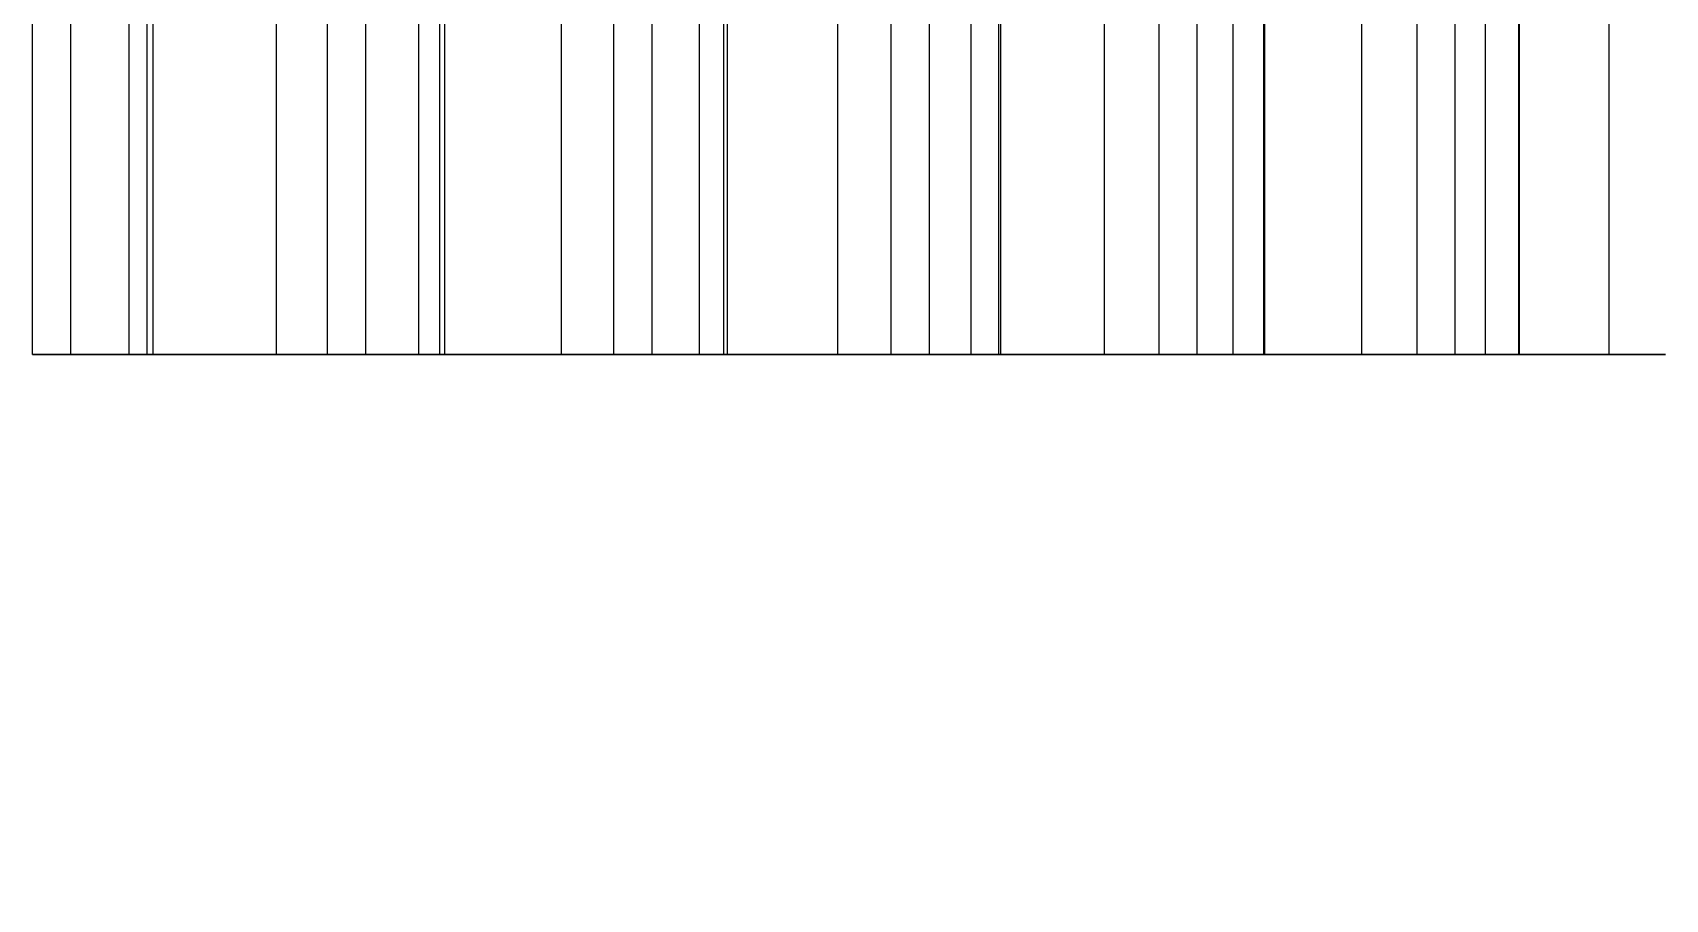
# Model space of a CAD drawing. Extents: x -60 to 60, y 140 to 264.
# Drawn here: x 35.5 to 43.97, y 191.67 to 196.17 of the extents above; entities that cross this region are included whole.
import ezdxf

# ---------------------------------------------------------------- set-up
doc = ezdxf.new("R2010")
doc.units = 0
doc.layers.add('Cut051011', color=7, linetype='CONTINUOUS')

msp = doc.modelspace()

# ---------------------------------------------------------------- linework, layer by layer
at = {"layer": 'Cut051011'}
for p, q in [((35.5012, 194.5, 555.52), (35.5012, 197.5, 555.52)), ((35.5012, 194.5, 555.52), (35.5012, 197.5, 555.52)), ((35.5012, 194.5, 644.48), (35.5012, 197.5, 644.48)), ((35.5012, 194.5, 644.48), (35.5012, 197.5, 644.48)), ((35.6998, 194.5, 555.511), (35.6998, 197.5, 555.511)), ((35.6998, 194.5, 555.511), (35.6998, 197.5, 555.511)), ((35.6998, 194.5, 644.489), (35.6998, 197.5, 644.489)), ((35.6998, 194.5, 644.489), (35.6998, 197.5, 644.489)), ((36.0019, 194.5, 556.318), (36.0019, 197.5, 556.318)), ((36.0019, 194.5, 556.318), (36.0019, 197.5, 556.318)), ((36.0019, 194.5, 643.682), (36.0019, 197.5, 643.682)), ((36.0019, 194.5, 643.682), (36.0019, 197.5, 643.682)), ((36.0946, 194.5, 555.831), (36.0946, 197.5, 555.831)), ((36.0946, 194.5, 555.831), (36.0946, 197.5, 555.831)), ((36.0946, 194.5, 644.169), (36.0946, 197.5, 644.169)), ((36.0946, 194.5, 644.169), (36.0946, 197.5, 644.169)), ((36.1266, 194.5, 556.027), (36.1266, 197.5, 556.027)), ((36.1266, 194.5, 556.027), (36.1266, 197.5, 556.027)), ((36.1266, 194.5, 643.973), (36.1266, 197.5, 643.973)), ((36.1266, 194.5, 643.973), (36.1266, 197.5, 643.973)), ((36.7662, 194.5, 556.96), (36.7662, 197.5, 556.96)), ((36.7662, 194.5, 556.96), (36.7662, 197.5, 556.96)), ((36.7662, 194.5, 643.04), (36.7662, 197.5, 643.04)), ((36.7662, 194.5, 643.04), (36.7662, 197.5, 643.04)), ((37.0319, 194.5, 556.786), (37.0319, 197.5, 556.786)), ((37.0319, 194.5, 556.786), (37.0319, 197.5, 556.786)), ((37.0319, 194.5, 643.214), (37.0319, 197.5, 643.214)), ((37.0319, 194.5, 643.214), (37.0319, 197.5, 643.214)), ((37.2307, 194.5, 556.784), (37.2307, 197.5, 556.784)), ((37.2307, 194.5, 556.784), (37.2307, 197.5, 556.784)), ((37.2307, 194.5, 643.216), (37.2307, 197.5, 643.216)), ((37.2307, 194.5, 643.216), (37.2307, 197.5, 643.216)), ((37.5044, 194.5, 557.602), (37.5044, 197.5, 557.602)), ((37.5044, 194.5, 557.602), (37.5044, 197.5, 557.602)), ((37.5044, 194.5, 642.398), (37.5044, 197.5, 642.398)), ((37.5044, 194.5, 642.398), (37.5044, 197.5, 642.398)), ((37.6141, 194.5, 557.117), (37.6141, 197.5, 557.117)), ((37.6141, 194.5, 557.117), (37.6141, 197.5, 557.117)), ((37.6141, 194.5, 642.883), (37.6141, 197.5, 642.883)), ((37.6141, 194.5, 642.883), (37.6141, 197.5, 642.883)), ((37.6392, 194.5, 557.314), (37.6392, 197.5, 557.314)), ((37.6392, 194.5, 557.314), (37.6392, 197.5, 557.314)), ((37.6392, 194.5, 642.686), (37.6392, 197.5, 642.686)), ((37.6392, 194.5, 642.686), (37.6392, 197.5, 642.686)), ((38.2459, 194.5, 558.269), (38.2459, 197.5, 558.269)), ((38.2459, 194.5, 558.269), (38.2459, 197.5, 558.269)), ((38.2459, 194.5, 641.731), (38.2459, 197.5, 641.731)), ((38.2459, 194.5, 641.731), (38.2459, 197.5, 641.731)), ((38.5174, 194.5, 558.105), (38.5174, 197.5, 558.105)), ((38.5174, 194.5, 558.105), (38.5174, 197.5, 558.105)), ((38.5174, 194.5, 641.895), (38.5174, 197.5, 641.895)), ((38.5174, 194.5, 641.895), (38.5174, 197.5, 641.895)), ((38.7162, 194.5, 558.109), (38.7162, 197.5, 558.109)), ((38.7162, 194.5, 558.109), (38.7162, 197.5, 558.109)), ((38.7162, 194.5, 641.891), (38.7162, 197.5, 641.891)), ((38.7162, 194.5, 641.891), (38.7162, 197.5, 641.891)), ((38.9613, 194.5, 558.936), (38.9613, 197.5, 558.936)), ((38.9613, 194.5, 558.936), (38.9613, 197.5, 558.936)), ((38.9613, 194.5, 641.064), (38.9613, 197.5, 641.064)), ((38.9613, 194.5, 641.064), (38.9613, 197.5, 641.064)), ((39.0878, 194.5, 558.456), (39.0878, 197.5, 558.456)), ((39.0878, 194.5, 558.456), (39.0878, 197.5, 558.456)), ((39.0878, 194.5, 641.544), (39.0878, 197.5, 641.544)), ((39.0878, 194.5, 641.544), (39.0878, 197.5, 641.544)), ((39.106, 194.5, 558.654), (39.106, 197.5, 558.654)), ((39.106, 194.5, 558.654), (39.106, 197.5, 558.654)), ((39.106, 194.5, 641.346), (39.106, 197.5, 641.346)), ((39.106, 194.5, 641.346), (39.106, 197.5, 641.346)), ((39.679, 194.5, 559.629), (39.679, 197.5, 559.629)), ((39.679, 194.5, 559.629), (39.679, 197.5, 559.629)), ((39.679, 194.5, 640.371), (39.679, 197.5, 640.371)), ((39.679, 194.5, 640.371), (39.679, 197.5, 640.371)), ((39.9561, 194.5, 559.475), (39.9561, 197.5, 559.475)), ((39.9561, 194.5, 559.475), (39.9561, 197.5, 559.475)), ((39.9561, 194.5, 640.525), (39.9561, 197.5, 640.525)), ((39.9561, 194.5, 640.525), (39.9561, 197.5, 640.525)), ((40.1546, 194.5, 559.486), (40.1546, 197.5, 559.486)), ((40.1546, 194.5, 559.486), (40.1546, 197.5, 559.486)), ((40.1546, 194.5, 640.514), (40.1546, 197.5, 640.514)), ((40.1546, 194.5, 640.514), (40.1546, 197.5, 640.514)), ((40.3707, 194.5, 560.321), (40.3707, 197.5, 560.321)), ((40.3707, 194.5, 560.321), (40.3707, 197.5, 560.321)), ((40.3707, 194.5, 639.679), (40.3707, 197.5, 639.679)), ((40.3707, 194.5, 639.679), (40.3707, 197.5, 639.679)), ((40.5139, 194.5, 559.845), (40.5139, 197.5, 559.845)), ((40.5139, 194.5, 559.845), (40.5139, 197.5, 559.845)), ((40.5139, 194.5, 640.155), (40.5139, 197.5, 640.155)), ((40.5139, 194.5, 640.155), (40.5139, 197.5, 640.155)), ((40.5251, 194.5, 560.044), (40.5251, 197.5, 560.044)), ((40.5251, 194.5, 560.044), (40.5251, 197.5, 560.044)), ((40.5251, 194.5, 639.956), (40.5251, 197.5, 639.956)), ((40.5251, 194.5, 639.956), (40.5251, 197.5, 639.956)), ((41.0638, 194.5, 561.039), (41.0638, 197.5, 561.039)), ((41.0638, 194.5, 561.039), (41.0638, 197.5, 561.039)), ((41.0638, 194.5, 638.961), (41.0638, 197.5, 638.961)), ((41.0638, 194.5, 638.961), (41.0638, 197.5, 638.961)), ((41.3461, 194.5, 560.894), (41.3461, 197.5, 560.894)), ((41.3461, 194.5, 560.894), (41.3461, 197.5, 560.894)), ((41.3461, 194.5, 639.106), (41.3461, 197.5, 639.106)), ((41.3461, 194.5, 639.106), (41.3461, 197.5, 639.106)), ((41.544, 194.5, 560.912), (41.544, 197.5, 560.912)), ((41.544, 194.5, 560.912), (41.544, 197.5, 560.912)), ((41.544, 194.5, 639.088), (41.544, 197.5, 639.088)), ((41.544, 194.5, 639.088), (41.544, 197.5, 639.088)), ((41.7308, 194.5, 561.754), (41.7308, 197.5, 561.754)), ((41.7308, 194.5, 561.754), (41.7308, 197.5, 561.754)), ((41.7308, 194.5, 638.246), (41.7308, 197.5, 638.246)), ((41.7308, 194.5, 638.246), (41.7308, 197.5, 638.246)), ((41.8906, 194.5, 561.284), (41.8906, 197.5, 561.284)), ((41.8906, 194.5, 561.284), (41.8906, 197.5, 561.284)), ((41.8906, 194.5, 638.716), (41.8906, 197.5, 638.716)), ((41.8906, 194.5, 638.716), (41.8906, 197.5, 638.716)), ((41.8949, 194.5, 561.483), (41.8949, 197.5, 561.483)), ((41.8949, 194.5, 561.483), (41.8949, 197.5, 561.483)), ((41.8949, 194.5, 638.517), (41.8949, 197.5, 638.517)), ((41.8949, 194.5, 638.517), (41.8949, 197.5, 638.517)), ((42.3985, 194.5, 562.496), (42.3985, 197.5, 562.496)), ((42.3985, 194.5, 562.496), (42.3985, 197.5, 562.496)), ((42.3985, 194.5, 637.504), (42.3985, 197.5, 637.504)), ((42.3985, 194.5, 637.504), (42.3985, 197.5, 637.504)), ((42.6857, 194.5, 562.361), (42.6857, 197.5, 562.361)), ((42.6857, 194.5, 562.361), (42.6857, 197.5, 562.361)), ((42.6857, 194.5, 637.639), (42.6857, 197.5, 637.639)), ((42.6857, 194.5, 637.639), (42.6857, 197.5, 637.639)), ((42.8829, 194.5, 562.386), (42.8829, 197.5, 562.386)), ((42.8829, 194.5, 562.386), (42.8829, 197.5, 562.386)), ((42.8829, 194.5, 637.614), (42.8829, 197.5, 637.614)), ((42.8829, 194.5, 637.614), (42.8829, 197.5, 637.614)), ((43.0402, 194.5, 563.234), (43.0402, 197.5, 563.234)), ((43.0402, 194.5, 563.234), (43.0402, 197.5, 563.234)), ((43.0402, 194.5, 636.766), (43.0402, 197.5, 636.766)), ((43.0402, 194.5, 636.766), (43.0402, 197.5, 636.766)), ((43.2136, 194.5, 562.968), (43.2136, 197.5, 562.968)), ((43.2136, 194.5, 562.968), (43.2136, 197.5, 562.968)), ((43.2136, 194.5, 637.032), (43.2136, 197.5, 637.032)), ((43.2136, 194.5, 637.032), (43.2136, 197.5, 637.032)), ((43.2162, 194.5, 562.769), (43.2162, 197.5, 562.769)), ((43.2162, 194.5, 562.769), (43.2162, 197.5, 562.769)), ((43.2162, 194.5, 637.231), (43.2162, 197.5, 637.231)), ((43.2162, 194.5, 637.231), (43.2162, 197.5, 637.231)), ((43.6815, 194.5, 563.998), (43.6815, 197.5, 563.998)), ((43.6815, 194.5, 563.998), (43.6815, 197.5, 563.998)), ((43.6815, 194.5, 636.002), (43.6815, 197.5, 636.002)), ((43.6815, 194.5, 636.002), (43.6815, 197.5, 636.002))]:
    msp.add_line(p, q, dxfattribs=at)
for centre in [(0, 203.5), (0, 203.5), (0, 200.5), (0, 200.5)]:
    msp.add_circle(centre, 60, dxfattribs=at)
for points, degree in [([(35.6998, 194.5, 555.511), (35.6493, 194.5, 555.464), (35.5469, 194.5, 555.469), (35.5012, 194.5, 555.52)], 3), ([(35.5012, 194.5, 644.48), (35.5469, 194.5, 644.531), (35.6493, 194.5, 644.536), (35.6998, 194.5, 644.489)], 3), ([(35.6998, 194.5, 555.511), (35.6493, 194.5, 555.464), (35.5469, 194.5, 555.469), (35.5012, 194.5, 555.52)], 3), ([(35.5012, 194.5, 644.48), (35.5469, 194.5, 644.531), (35.6493, 194.5, 644.536), (35.6998, 194.5, 644.489)], 3), ([(36.0946, 194.5, 555.831), (35.6998, 194.5, 555.511)], 1), ([(35.6998, 194.5, 644.489), (36.0946, 194.5, 644.169)], 1), ([(36.0946, 194.5, 555.831), (35.6998, 194.5, 555.511)], 1), ([(35.6998, 194.5, 644.489), (36.0946, 194.5, 644.169)], 1), ([(36.0019, 194.5, 556.318), (36.041, 194.5, 556.163), (36.1266, 194.5, 556.027)], 2), ([(36.1266, 194.5, 643.973), (36.041, 194.5, 643.837), (36.0019, 194.5, 643.682)], 2), ([(36.0019, 194.5, 556.318), (36.041, 194.5, 556.163), (36.1266, 194.5, 556.027)], 2), ([(36.1266, 194.5, 643.973), (36.041, 194.5, 643.837), (36.0019, 194.5, 643.682)], 2), ([(37.0319, 194.5, 556.786), (36.9129, 194.5, 556.894), (36.7662, 194.5, 556.96)], 2), ([(36.7662, 194.5, 643.04), (36.9129, 194.5, 643.106), (37.0319, 194.5, 643.214)], 2), ([(37.0319, 194.5, 556.786), (36.9129, 194.5, 556.894), (36.7662, 194.5, 556.96)], 2), ([(36.7662, 194.5, 643.04), (36.9129, 194.5, 643.106), (37.0319, 194.5, 643.214)], 2), ([(37.2307, 194.5, 556.784), (37.1819, 194.5, 556.735), (37.0793, 194.5, 556.737), (37.0319, 194.5, 556.786)], 3), ([(37.0319, 194.5, 643.214), (37.0793, 194.5, 643.263), (37.1819, 194.5, 643.265), (37.2307, 194.5, 643.216)], 3), ([(37.2307, 194.5, 556.784), (37.1819, 194.5, 556.735), (37.0793, 194.5, 556.737), (37.0319, 194.5, 556.786)], 3), ([(37.0319, 194.5, 643.214), (37.0793, 194.5, 643.263), (37.1819, 194.5, 643.265), (37.2307, 194.5, 643.216)], 3), ([(37.6141, 194.5, 557.117), (37.2307, 194.5, 556.784)], 1), ([(37.2307, 194.5, 643.216), (37.6141, 194.5, 642.883)], 1), ([(37.6141, 194.5, 557.117), (37.2307, 194.5, 556.784)], 1), ([(37.2307, 194.5, 643.216), (37.6141, 194.5, 642.883)], 1), ([(37.5044, 194.5, 557.602), (37.5489, 194.5, 557.447), (37.6392, 194.5, 557.314)], 2), ([(37.6392, 194.5, 642.686), (37.5489, 194.5, 642.553), (37.5044, 194.5, 642.398)], 2), ([(37.5044, 194.5, 557.602), (37.5489, 194.5, 557.447), (37.6392, 194.5, 557.314)], 2), ([(37.6392, 194.5, 642.686), (37.5489, 194.5, 642.553), (37.5044, 194.5, 642.398)], 2), ([(38.5174, 194.5, 558.105), (38.3948, 194.5, 558.209), (38.2459, 194.5, 558.269)], 2), ([(38.2459, 194.5, 641.731), (38.3948, 194.5, 641.791), (38.5174, 194.5, 641.895)], 2), ([(38.5174, 194.5, 558.105), (38.3948, 194.5, 558.209), (38.2459, 194.5, 558.269)], 2), ([(38.2459, 194.5, 641.731), (38.3948, 194.5, 641.791), (38.5174, 194.5, 641.895)], 2), ([(38.7162, 194.5, 558.109), (38.6692, 194.5, 558.059), (38.5666, 194.5, 558.057), (38.5174, 194.5, 558.105)], 3), ([(38.5174, 194.5, 641.895), (38.5666, 194.5, 641.943), (38.6692, 194.5, 641.941), (38.7162, 194.5, 641.891)], 3), ([(38.7162, 194.5, 558.109), (38.6692, 194.5, 558.059), (38.5666, 194.5, 558.057), (38.5174, 194.5, 558.105)], 3), ([(38.5174, 194.5, 641.895), (38.5666, 194.5, 641.943), (38.6692, 194.5, 641.941), (38.7162, 194.5, 641.891)], 3), ([(39.0878, 194.5, 558.456), (38.7162, 194.5, 558.109)], 1), ([(38.7162, 194.5, 641.891), (39.0878, 194.5, 641.544)], 1), ([(39.0878, 194.5, 558.456), (38.7162, 194.5, 558.109)], 1), ([(38.7162, 194.5, 641.891), (39.0878, 194.5, 641.544)], 1), ([(38.9613, 194.5, 558.936), (39.0111, 194.5, 558.784), (39.106, 194.5, 558.654)], 2), ([(39.106, 194.5, 641.346), (39.0111, 194.5, 641.216), (38.9613, 194.5, 641.064)], 2), ([(38.9613, 194.5, 558.936), (39.0111, 194.5, 558.784), (39.106, 194.5, 558.654)], 2), ([(39.106, 194.5, 641.346), (39.0111, 194.5, 641.216), (38.9613, 194.5, 641.064)], 2), ([(39.9561, 194.5, 559.475), (39.8299, 194.5, 559.574), (39.679, 194.5, 559.629)], 2), ([(39.679, 194.5, 640.371), (39.8299, 194.5, 640.426), (39.9561, 194.5, 640.525)], 2), ([(39.9561, 194.5, 559.475), (39.8299, 194.5, 559.574), (39.679, 194.5, 559.629)], 2), ([(39.679, 194.5, 640.371), (39.8299, 194.5, 640.426), (39.9561, 194.5, 640.525)], 2), ([(40.1546, 194.5, 559.486), (40.1093, 194.5, 559.434), (40.0069, 194.5, 559.428), (39.9561, 194.5, 559.475)], 3), ([(39.9561, 194.5, 640.525), (40.0069, 194.5, 640.572), (40.1093, 194.5, 640.566), (40.1546, 194.5, 640.514)], 3), ([(40.1546, 194.5, 559.486), (40.1093, 194.5, 559.434), (40.0069, 194.5, 559.428), (39.9561, 194.5, 559.475)], 3), ([(39.9561, 194.5, 640.525), (40.0069, 194.5, 640.572), (40.1093, 194.5, 640.566), (40.1546, 194.5, 640.514)], 3), ([(40.5139, 194.5, 559.845), (40.1546, 194.5, 559.486)], 1), ([(40.1546, 194.5, 640.514), (40.5139, 194.5, 640.155)], 1), ([(40.5139, 194.5, 559.845), (40.1546, 194.5, 559.486)], 1), ([(40.1546, 194.5, 640.514), (40.5139, 194.5, 640.155)], 1), ([(40.3707, 194.5, 560.321), (40.4258, 194.5, 560.17), (40.5251, 194.5, 560.044)], 2), ([(40.5251, 194.5, 639.956), (40.4258, 194.5, 639.83), (40.3707, 194.5, 639.679)], 2), ([(40.3707, 194.5, 560.321), (40.4258, 194.5, 560.17), (40.5251, 194.5, 560.044)], 2), ([(40.5251, 194.5, 639.956), (40.4258, 194.5, 639.83), (40.3707, 194.5, 639.679)], 2), ([(40.5251, 194.5, 560.044), (40.5716, 194.5, 559.993), (40.5658, 194.5, 559.891), (40.5139, 194.5, 559.845)], 3), ([(40.5139, 194.5, 640.155), (40.5658, 194.5, 640.109), (40.5716, 194.5, 640.007), (40.5251, 194.5, 639.956)], 3), ([(40.5251, 194.5, 560.044), (40.5716, 194.5, 559.993), (40.5658, 194.5, 559.891), (40.5139, 194.5, 559.845)], 3), ([(40.5139, 194.5, 640.155), (40.5658, 194.5, 640.109), (40.5716, 194.5, 640.007), (40.5251, 194.5, 639.956)], 3), ([(41.3461, 194.5, 560.894), (41.2164, 194.5, 560.989), (41.0638, 194.5, 561.039)], 2), ([(41.0638, 194.5, 638.961), (41.2164, 194.5, 639.011), (41.3461, 194.5, 639.106)], 2), ([(41.3461, 194.5, 560.894), (41.2164, 194.5, 560.989), (41.0638, 194.5, 561.039)], 2), ([(41.0638, 194.5, 638.961), (41.2164, 194.5, 639.011), (41.3461, 194.5, 639.106)], 2), ([(41.8906, 194.5, 561.284), (41.544, 194.5, 560.912)], 1), ([(41.544, 194.5, 639.088), (41.8906, 194.5, 638.716)], 1), ([(41.8906, 194.5, 561.284), (41.544, 194.5, 560.912)], 1), ([(41.544, 194.5, 639.088), (41.8906, 194.5, 638.716)], 1), ([(41.7308, 194.5, 561.754), (41.7912, 194.5, 561.605), (41.8949, 194.5, 561.483)], 2), ([(41.8949, 194.5, 638.517), (41.7912, 194.5, 638.395), (41.7308, 194.5, 638.246)], 2), ([(41.7308, 194.5, 561.754), (41.7912, 194.5, 561.605), (41.8949, 194.5, 561.483)], 2), ([(41.8949, 194.5, 638.517), (41.7912, 194.5, 638.395), (41.7308, 194.5, 638.246)], 2), ([(41.8949, 194.5, 561.483), (41.9431, 194.5, 561.433), (41.9408, 194.5, 561.331), (41.8906, 194.5, 561.284)], 3), ([(41.8906, 194.5, 638.716), (41.9408, 194.5, 638.669), (41.9431, 194.5, 638.567), (41.8949, 194.5, 638.517)], 3), ([(41.8949, 194.5, 561.483), (41.9431, 194.5, 561.433), (41.9408, 194.5, 561.331), (41.8906, 194.5, 561.284)], 3), ([(41.8906, 194.5, 638.716), (41.9408, 194.5, 638.669), (41.9431, 194.5, 638.567), (41.8949, 194.5, 638.517)], 3), ([(42.6857, 194.5, 562.361), (42.5528, 194.5, 562.451), (42.3985, 194.5, 562.496)], 2), ([(42.3985, 194.5, 637.504), (42.5528, 194.5, 637.549), (42.6857, 194.5, 637.639)], 2), ([(42.6857, 194.5, 562.361), (42.5528, 194.5, 562.451), (42.3985, 194.5, 562.496)], 2), ([(42.3985, 194.5, 637.504), (42.5528, 194.5, 637.549), (42.6857, 194.5, 637.639)], 2), ([(43.2162, 194.5, 562.769), (42.8829, 194.5, 562.386)], 1), ([(42.8829, 194.5, 637.614), (43.2162, 194.5, 637.231)], 1), ([(43.2162, 194.5, 562.769), (42.8829, 194.5, 562.386)], 1), ([(42.8829, 194.5, 637.614), (43.2162, 194.5, 637.231)], 1), ([(43.0402, 194.5, 563.234), (43.1057, 194.5, 563.087), (43.2136, 194.5, 562.968)], 2), ([(43.2136, 194.5, 637.032), (43.1057, 194.5, 636.913), (43.0402, 194.5, 636.766)], 2), ([(43.0402, 194.5, 563.234), (43.1057, 194.5, 563.087), (43.2136, 194.5, 562.968)], 2), ([(43.2136, 194.5, 637.032), (43.1057, 194.5, 636.913), (43.0402, 194.5, 636.766)], 2), ([(43.2136, 194.5, 562.968), (43.2635, 194.5, 562.921), (43.2648, 194.5, 562.818), (43.2162, 194.5, 562.769)], 3), ([(43.2162, 194.5, 637.231), (43.2648, 194.5, 637.182), (43.2635, 194.5, 637.079), (43.2136, 194.5, 637.032)], 3), ([(43.2136, 194.5, 562.968), (43.2635, 194.5, 562.921), (43.2648, 194.5, 562.818), (43.2162, 194.5, 562.769)], 3), ([(43.2162, 194.5, 637.231), (43.2648, 194.5, 637.182), (43.2635, 194.5, 637.079), (43.2136, 194.5, 637.032)], 3), ([(43.9732, 194.5, 563.873), (43.8373, 194.5, 563.959), (43.6815, 194.5, 563.998)], 2), ([(43.6815, 194.5, 636.002), (43.8373, 194.5, 636.041), (43.9732, 194.5, 636.127)], 2), ([(43.9732, 194.5, 563.873), (43.8373, 194.5, 563.959), (43.6815, 194.5, 563.998)], 2), ([(43.6815, 194.5, 636.002), (43.8373, 194.5, 636.041), (43.9732, 194.5, 636.127)], 2)]:
    msp.add_open_spline(points, degree=degree, dxfattribs=at)
for points, degree, knots in [([(36.7662, 194.5, 556.96), (36.6907, 194.5, 556.994), (36.5946, 194.5, 557.015), (36.4892, 194.5, 557.005), (36.3844, 194.5, 556.996), (36.2722, 194.5, 556.953), (36.1837, 194.5, 556.878), (36.0944, 194.5, 556.804), (36.0322, 194.5, 556.701), (36.0051, 194.5, 556.599), (35.9771, 194.5, 556.497), (35.9817, 194.5, 556.399), (36.0019, 194.5, 556.318)], 3, [0, 0, 0, 0, 0.558599, 0.558599, 0.558599, 1.1172, 1.1172, 1.1172, 1.6758, 1.6758, 1.6758, 2.2344, 2.2344, 2.2344, 2.2344]), ([(36.0019, 194.5, 643.682), (35.9817, 194.5, 643.601), (35.9771, 194.5, 643.503), (36.0051, 194.5, 643.401), (36.0322, 194.5, 643.299), (36.0944, 194.5, 643.196), (36.1837, 194.5, 643.122), (36.2722, 194.5, 643.047), (36.3844, 194.5, 643.004), (36.4892, 194.5, 642.995), (36.5946, 194.5, 642.985), (36.6907, 194.5, 643.006), (36.7662, 194.5, 643.04)], 3, [0, 0, 0, 0, 0.558599, 0.558599, 0.558599, 1.1172, 1.1172, 1.1172, 1.6758, 1.6758, 1.6758, 2.2344, 2.2344, 2.2344, 2.2344]), ([(36.7662, 194.5, 556.96), (36.6907, 194.5, 556.994), (36.5946, 194.5, 557.015), (36.4892, 194.5, 557.005), (36.3844, 194.5, 556.996), (36.2722, 194.5, 556.953), (36.1837, 194.5, 556.878), (36.0944, 194.5, 556.804), (36.0322, 194.5, 556.701), (36.0051, 194.5, 556.599), (35.9771, 194.5, 556.497), (35.9817, 194.5, 556.399), (36.0019, 194.5, 556.318)], 3, [0, 0, 0, 0, 0.558599, 0.558599, 0.558599, 1.1172, 1.1172, 1.1172, 1.6758, 1.6758, 1.6758, 2.2344, 2.2344, 2.2344, 2.2344]), ([(36.0019, 194.5, 643.682), (35.9817, 194.5, 643.601), (35.9771, 194.5, 643.503), (36.0051, 194.5, 643.401), (36.0322, 194.5, 643.299), (36.0944, 194.5, 643.196), (36.1837, 194.5, 643.122), (36.2722, 194.5, 643.047), (36.3844, 194.5, 643.004), (36.4892, 194.5, 642.995), (36.5946, 194.5, 642.985), (36.6907, 194.5, 643.006), (36.7662, 194.5, 643.04)], 3, [0, 0, 0, 0, 0.558599, 0.558599, 0.558599, 1.1172, 1.1172, 1.1172, 1.6758, 1.6758, 1.6758, 2.2344, 2.2344, 2.2344, 2.2344]), ([(36.1266, 194.5, 556.027), (36.1554, 194.5, 555.982), (36.1478, 194.5, 555.923), (36.1362, 194.5, 555.864), (36.0946, 194.5, 555.831)], 2, [0, 0, 0, 0.724386, 0.724386, 1.44877, 1.44877, 1.44877]), ([(36.0946, 194.5, 644.169), (36.1362, 194.5, 644.136), (36.1478, 194.5, 644.077), (36.1554, 194.5, 644.018), (36.1266, 194.5, 643.973)], 2, [0, 0, 0, 0.724386, 0.724386, 1.44877, 1.44877, 1.44877]), ([(36.1266, 194.5, 556.027), (36.1554, 194.5, 555.982), (36.1478, 194.5, 555.923), (36.1362, 194.5, 555.864), (36.0946, 194.5, 555.831)], 2, [0, 0, 0, 0.724386, 0.724386, 1.44877, 1.44877, 1.44877]), ([(36.0946, 194.5, 644.169), (36.1362, 194.5, 644.136), (36.1478, 194.5, 644.077), (36.1554, 194.5, 644.018), (36.1266, 194.5, 643.973)], 2, [0, 0, 0, 0.724386, 0.724386, 1.44877, 1.44877, 1.44877]), ([(38.2459, 194.5, 558.269), (38.1693, 194.5, 558.3), (38.0724, 194.5, 558.319), (37.9675, 194.5, 558.305), (37.8631, 194.5, 558.292), (37.7524, 194.5, 558.245), (37.6666, 194.5, 558.167), (37.5799, 194.5, 558.09), (37.5213, 194.5, 557.985), (37.4978, 194.5, 557.882), (37.4734, 194.5, 557.779), (37.4815, 194.5, 557.681), (37.5044, 194.5, 557.602)], 3, [0, 0, 0, 0, 0.558599, 0.558599, 0.558599, 1.1172, 1.1172, 1.1172, 1.6758, 1.6758, 1.6758, 2.2344, 2.2344, 2.2344, 2.2344]), ([(37.5044, 194.5, 642.398), (37.4815, 194.5, 642.319), (37.4734, 194.5, 642.221), (37.4978, 194.5, 642.118), (37.5213, 194.5, 642.015), (37.5799, 194.5, 641.91), (37.6666, 194.5, 641.833), (37.7524, 194.5, 641.755), (37.8631, 194.5, 641.708), (37.9675, 194.5, 641.695), (38.0724, 194.5, 641.681), (38.1693, 194.5, 641.7), (38.2459, 194.5, 641.731)], 3, [0, 0, 0, 0, 0.558599, 0.558599, 0.558599, 1.1172, 1.1172, 1.1172, 1.6758, 1.6758, 1.6758, 2.2344, 2.2344, 2.2344, 2.2344]), ([(38.2459, 194.5, 558.269), (38.1693, 194.5, 558.3), (38.0724, 194.5, 558.319), (37.9675, 194.5, 558.305), (37.8631, 194.5, 558.292), (37.7524, 194.5, 558.245), (37.6666, 194.5, 558.167), (37.5799, 194.5, 558.09), (37.5213, 194.5, 557.985), (37.4978, 194.5, 557.882), (37.4734, 194.5, 557.779), (37.4815, 194.5, 557.681), (37.5044, 194.5, 557.602)], 3, [0, 0, 0, 0, 0.558599, 0.558599, 0.558599, 1.1172, 1.1172, 1.1172, 1.6758, 1.6758, 1.6758, 2.2344, 2.2344, 2.2344, 2.2344]), ([(37.5044, 194.5, 642.398), (37.4815, 194.5, 642.319), (37.4734, 194.5, 642.221), (37.4978, 194.5, 642.118), (37.5213, 194.5, 642.015), (37.5799, 194.5, 641.91), (37.6666, 194.5, 641.833), (37.7524, 194.5, 641.755), (37.8631, 194.5, 641.708), (37.9675, 194.5, 641.695), (38.0724, 194.5, 641.681), (38.1693, 194.5, 641.7), (38.2459, 194.5, 641.731)], 3, [0, 0, 0, 0, 0.558599, 0.558599, 0.558599, 1.1172, 1.1172, 1.1172, 1.6758, 1.6758, 1.6758, 2.2344, 2.2344, 2.2344, 2.2344]), ([(37.6392, 194.5, 557.314), (37.6696, 194.5, 557.271), (37.664, 194.5, 557.211), (37.6545, 194.5, 557.152), (37.6141, 194.5, 557.117)], 2, [0, 0, 0, 0.724386, 0.724386, 1.44877, 1.44877, 1.44877]), ([(37.6141, 194.5, 642.883), (37.6545, 194.5, 642.848), (37.664, 194.5, 642.789), (37.6696, 194.5, 642.729), (37.6392, 194.5, 642.686)], 2, [0, 0, 0, 0.724386, 0.724386, 1.44877, 1.44877, 1.44877]), ([(37.6392, 194.5, 557.314), (37.6696, 194.5, 557.271), (37.664, 194.5, 557.211), (37.6545, 194.5, 557.152), (37.6141, 194.5, 557.117)], 2, [0, 0, 0, 0.724386, 0.724386, 1.44877, 1.44877, 1.44877]), ([(37.6141, 194.5, 642.883), (37.6545, 194.5, 642.848), (37.664, 194.5, 642.789), (37.6696, 194.5, 642.729), (37.6392, 194.5, 642.686)], 2, [0, 0, 0, 0.724386, 0.724386, 1.44877, 1.44877, 1.44877]), ([(39.679, 194.5, 559.629), (39.6013, 194.5, 559.658), (39.5039, 194.5, 559.673), (39.3995, 194.5, 559.656), (39.2956, 194.5, 559.639), (39.1866, 194.5, 559.588), (39.1036, 194.5, 559.507), (39.0197, 194.5, 559.427), (38.9648, 194.5, 559.32), (38.9448, 194.5, 559.217), (38.9241, 194.5, 559.113), (38.9355, 194.5, 559.015), (38.9613, 194.5, 558.936)], 3, [0, 0, 0, 0, 0.558599, 0.558599, 0.558599, 1.1172, 1.1172, 1.1172, 1.6758, 1.6758, 1.6758, 2.2344, 2.2344, 2.2344, 2.2344]), ([(38.9613, 194.5, 641.064), (38.9355, 194.5, 640.985), (38.9241, 194.5, 640.887), (38.9448, 194.5, 640.783), (38.9648, 194.5, 640.68), (39.0197, 194.5, 640.573), (39.1036, 194.5, 640.493), (39.1866, 194.5, 640.412), (39.2956, 194.5, 640.361), (39.3995, 194.5, 640.344), (39.5039, 194.5, 640.327), (39.6013, 194.5, 640.342), (39.679, 194.5, 640.371)], 3, [0, 0, 0, 0, 0.558599, 0.558599, 0.558599, 1.1172, 1.1172, 1.1172, 1.6758, 1.6758, 1.6758, 2.2344, 2.2344, 2.2344, 2.2344]), ([(39.679, 194.5, 559.629), (39.6013, 194.5, 559.658), (39.5039, 194.5, 559.673), (39.3995, 194.5, 559.656), (39.2956, 194.5, 559.639), (39.1866, 194.5, 559.588), (39.1036, 194.5, 559.507), (39.0197, 194.5, 559.427), (38.9648, 194.5, 559.32), (38.9448, 194.5, 559.217), (38.9241, 194.5, 559.113), (38.9355, 194.5, 559.015), (38.9613, 194.5, 558.936)], 3, [0, 0, 0, 0, 0.558599, 0.558599, 0.558599, 1.1172, 1.1172, 1.1172, 1.6758, 1.6758, 1.6758, 2.2344, 2.2344, 2.2344, 2.2344]), ([(38.9613, 194.5, 641.064), (38.9355, 194.5, 640.985), (38.9241, 194.5, 640.887), (38.9448, 194.5, 640.783), (38.9648, 194.5, 640.68), (39.0197, 194.5, 640.573), (39.1036, 194.5, 640.493), (39.1866, 194.5, 640.412), (39.2956, 194.5, 640.361), (39.3995, 194.5, 640.344), (39.5039, 194.5, 640.327), (39.6013, 194.5, 640.342), (39.679, 194.5, 640.371)], 3, [0, 0, 0, 0, 0.558599, 0.558599, 0.558599, 1.1172, 1.1172, 1.1172, 1.6758, 1.6758, 1.6758, 2.2344, 2.2344, 2.2344, 2.2344]), ([(39.106, 194.5, 558.654), (39.1379, 194.5, 558.611), (39.1344, 194.5, 558.552), (39.1269, 194.5, 558.492), (39.0878, 194.5, 558.456)], 2, [0, 0, 0, 0.724386, 0.724386, 1.44877, 1.44877, 1.44877]), ([(39.0878, 194.5, 641.544), (39.1269, 194.5, 641.508), (39.1344, 194.5, 641.448), (39.1379, 194.5, 641.389), (39.106, 194.5, 641.346)], 2, [0, 0, 0, 0.724386, 0.724386, 1.44877, 1.44877, 1.44877]), ([(39.106, 194.5, 558.654), (39.1379, 194.5, 558.611), (39.1344, 194.5, 558.552), (39.1269, 194.5, 558.492), (39.0878, 194.5, 558.456)], 2, [0, 0, 0, 0.724386, 0.724386, 1.44877, 1.44877, 1.44877]), ([(39.0878, 194.5, 641.544), (39.1269, 194.5, 641.508), (39.1344, 194.5, 641.448), (39.1379, 194.5, 641.389), (39.106, 194.5, 641.346)], 2, [0, 0, 0, 0.724386, 0.724386, 1.44877, 1.44877, 1.44877]), ([(41.0638, 194.5, 561.039), (40.9851, 194.5, 561.064), (40.8872, 194.5, 561.076), (40.7835, 194.5, 561.055), (40.6802, 194.5, 561.035), (40.5731, 194.5, 560.98), (40.4929, 194.5, 560.896), (40.4119, 194.5, 560.813), (40.3608, 194.5, 560.704), (40.3444, 194.5, 560.601), (40.3273, 194.5, 560.496), (40.3422, 194.5, 560.399), (40.3707, 194.5, 560.321)], 3, [0, 0, 0, 0, 0.558599, 0.558599, 0.558599, 1.1172, 1.1172, 1.1172, 1.6758, 1.6758, 1.6758, 2.2344, 2.2344, 2.2344, 2.2344]), ([(40.3707, 194.5, 639.679), (40.3422, 194.5, 639.601), (40.3273, 194.5, 639.504), (40.3444, 194.5, 639.399), (40.3608, 194.5, 639.296), (40.4119, 194.5, 639.187), (40.4929, 194.5, 639.104), (40.5731, 194.5, 639.02), (40.6802, 194.5, 638.965), (40.7835, 194.5, 638.945), (40.8872, 194.5, 638.924), (40.9851, 194.5, 638.936), (41.0638, 194.5, 638.961)], 3, [0, 0, 0, 0, 0.558599, 0.558599, 0.558599, 1.1172, 1.1172, 1.1172, 1.6758, 1.6758, 1.6758, 2.2344, 2.2344, 2.2344, 2.2344]), ([(41.0638, 194.5, 561.039), (40.9851, 194.5, 561.064), (40.8872, 194.5, 561.076), (40.7835, 194.5, 561.055), (40.6802, 194.5, 561.035), (40.5731, 194.5, 560.98), (40.4929, 194.5, 560.896), (40.4119, 194.5, 560.813), (40.3608, 194.5, 560.704), (40.3444, 194.5, 560.601), (40.3273, 194.5, 560.496), (40.3422, 194.5, 560.399), (40.3707, 194.5, 560.321)], 3, [0, 0, 0, 0, 0.558599, 0.558599, 0.558599, 1.1172, 1.1172, 1.1172, 1.6758, 1.6758, 1.6758, 2.2344, 2.2344, 2.2344, 2.2344]), ([(40.3707, 194.5, 639.679), (40.3422, 194.5, 639.601), (40.3273, 194.5, 639.504), (40.3444, 194.5, 639.399), (40.3608, 194.5, 639.296), (40.4119, 194.5, 639.187), (40.4929, 194.5, 639.104), (40.5731, 194.5, 639.02), (40.6802, 194.5, 638.965), (40.7835, 194.5, 638.945), (40.8872, 194.5, 638.924), (40.9851, 194.5, 638.936), (41.0638, 194.5, 638.961)], 3, [0, 0, 0, 0, 0.558599, 0.558599, 0.558599, 1.1172, 1.1172, 1.1172, 1.6758, 1.6758, 1.6758, 2.2344, 2.2344, 2.2344, 2.2344]), ([(41.544, 194.5, 560.912), (41.508, 194.5, 560.873), (41.4485, 194.5, 560.866), (41.3886, 194.5, 560.862), (41.3461, 194.5, 560.894)], 2, [0, 0, 0, 0.724386, 0.724386, 1.44877, 1.44877, 1.44877]), ([(41.3461, 194.5, 639.106), (41.3886, 194.5, 639.138), (41.4485, 194.5, 639.134), (41.508, 194.5, 639.127), (41.544, 194.5, 639.088)], 2, [0, 0, 0, 0.724386, 0.724386, 1.44877, 1.44877, 1.44877]), ([(41.544, 194.5, 560.912), (41.508, 194.5, 560.873), (41.4485, 194.5, 560.866), (41.3886, 194.5, 560.862), (41.3461, 194.5, 560.894)], 2, [0, 0, 0, 0.724386, 0.724386, 1.44877, 1.44877, 1.44877]), ([(41.3461, 194.5, 639.106), (41.3886, 194.5, 639.138), (41.4485, 194.5, 639.134), (41.508, 194.5, 639.127), (41.544, 194.5, 639.088)], 2, [0, 0, 0, 0.724386, 0.724386, 1.44877, 1.44877, 1.44877]), ([(42.3985, 194.5, 562.496), (42.319, 194.5, 562.519), (42.2207, 194.5, 562.527), (42.1178, 194.5, 562.502), (42.0153, 194.5, 562.479), (41.9102, 194.5, 562.42), (41.8329, 194.5, 562.333), (41.7549, 194.5, 562.248), (41.7076, 194.5, 562.137), (41.6949, 194.5, 562.033), (41.6814, 194.5, 561.928), (41.6997, 194.5, 561.831), (41.7308, 194.5, 561.754)], 3, [0, 0, 0, 0, 0.558599, 0.558599, 0.558599, 1.1172, 1.1172, 1.1172, 1.6758, 1.6758, 1.6758, 2.2344, 2.2344, 2.2344, 2.2344]), ([(41.7308, 194.5, 638.246), (41.6997, 194.5, 638.169), (41.6814, 194.5, 638.072), (41.6949, 194.5, 637.967), (41.7076, 194.5, 637.863), (41.7549, 194.5, 637.752), (41.8329, 194.5, 637.667), (41.9102, 194.5, 637.58), (42.0153, 194.5, 637.521), (42.1178, 194.5, 637.498), (42.2207, 194.5, 637.473), (42.319, 194.5, 637.481), (42.3985, 194.5, 637.504)], 3, [0, 0, 0, 0, 0.558599, 0.558599, 0.558599, 1.1172, 1.1172, 1.1172, 1.6758, 1.6758, 1.6758, 2.2344, 2.2344, 2.2344, 2.2344]), ([(42.3985, 194.5, 562.496), (42.319, 194.5, 562.519), (42.2207, 194.5, 562.527), (42.1178, 194.5, 562.502), (42.0153, 194.5, 562.479), (41.9102, 194.5, 562.42), (41.8329, 194.5, 562.333), (41.7549, 194.5, 562.248), (41.7076, 194.5, 562.137), (41.6949, 194.5, 562.033), (41.6814, 194.5, 561.928), (41.6997, 194.5, 561.831), (41.7308, 194.5, 561.754)], 3, [0, 0, 0, 0, 0.558599, 0.558599, 0.558599, 1.1172, 1.1172, 1.1172, 1.6758, 1.6758, 1.6758, 2.2344, 2.2344, 2.2344, 2.2344]), ([(41.7308, 194.5, 638.246), (41.6997, 194.5, 638.169), (41.6814, 194.5, 638.072), (41.6949, 194.5, 637.967), (41.7076, 194.5, 637.863), (41.7549, 194.5, 637.752), (41.8329, 194.5, 637.667), (41.9102, 194.5, 637.58), (42.0153, 194.5, 637.521), (42.1178, 194.5, 637.498), (42.2207, 194.5, 637.473), (42.319, 194.5, 637.481), (42.3985, 194.5, 637.504)], 3, [0, 0, 0, 0, 0.558599, 0.558599, 0.558599, 1.1172, 1.1172, 1.1172, 1.6758, 1.6758, 1.6758, 2.2344, 2.2344, 2.2344, 2.2344]), ([(42.8829, 194.5, 562.386), (42.8482, 194.5, 562.346), (42.789, 194.5, 562.336), (42.7293, 194.5, 562.33), (42.6857, 194.5, 562.361)], 2, [0, 0, 0, 0.724386, 0.724386, 1.44877, 1.44877, 1.44877]), ([(42.6857, 194.5, 637.639), (42.7293, 194.5, 637.67), (42.789, 194.5, 637.664), (42.8482, 194.5, 637.654), (42.8829, 194.5, 637.614)], 2, [0, 0, 0, 0.724386, 0.724386, 1.44877, 1.44877, 1.44877]), ([(42.8829, 194.5, 562.386), (42.8482, 194.5, 562.346), (42.789, 194.5, 562.336), (42.7293, 194.5, 562.33), (42.6857, 194.5, 562.361)], 2, [0, 0, 0, 0.724386, 0.724386, 1.44877, 1.44877, 1.44877]), ([(42.6857, 194.5, 637.639), (42.7293, 194.5, 637.67), (42.789, 194.5, 637.664), (42.8482, 194.5, 637.654), (42.8829, 194.5, 637.614)], 2, [0, 0, 0, 0.724386, 0.724386, 1.44877, 1.44877, 1.44877]), ([(43.6815, 194.5, 563.998), (43.6013, 194.5, 564.018), (43.5028, 194.5, 564.023), (43.4008, 194.5, 563.995), (43.2992, 194.5, 563.968), (43.1962, 194.5, 563.906), (43.122, 194.5, 563.816), (43.047, 194.5, 563.728), (43.0036, 194.5, 563.616), (42.9945, 194.5, 563.511), (42.9847, 194.5, 563.405), (43.0063, 194.5, 563.309), (43.0402, 194.5, 563.234)], 3, [0, 0, 0, 0, 0.558599, 0.558599, 0.558599, 1.1172, 1.1172, 1.1172, 1.6758, 1.6758, 1.6758, 2.2344, 2.2344, 2.2344, 2.2344]), ([(43.0402, 194.5, 636.766), (43.0063, 194.5, 636.691), (42.9847, 194.5, 636.595), (42.9945, 194.5, 636.489), (43.0036, 194.5, 636.384), (43.047, 194.5, 636.272), (43.122, 194.5, 636.184), (43.1962, 194.5, 636.094), (43.2992, 194.5, 636.032), (43.4008, 194.5, 636.005), (43.5028, 194.5, 635.977), (43.6013, 194.5, 635.982), (43.6815, 194.5, 636.002)], 3, [0, 0, 0, 0, 0.558599, 0.558599, 0.558599, 1.1172, 1.1172, 1.1172, 1.6758, 1.6758, 1.6758, 2.2344, 2.2344, 2.2344, 2.2344]), ([(43.6815, 194.5, 563.998), (43.6013, 194.5, 564.018), (43.5028, 194.5, 564.023), (43.4008, 194.5, 563.995), (43.2992, 194.5, 563.968), (43.1962, 194.5, 563.906), (43.122, 194.5, 563.816), (43.047, 194.5, 563.728), (43.0036, 194.5, 563.616), (42.9945, 194.5, 563.511), (42.9847, 194.5, 563.405), (43.0063, 194.5, 563.309), (43.0402, 194.5, 563.234)], 3, [0, 0, 0, 0, 0.558599, 0.558599, 0.558599, 1.1172, 1.1172, 1.1172, 1.6758, 1.6758, 1.6758, 2.2344, 2.2344, 2.2344, 2.2344]), ([(43.0402, 194.5, 636.766), (43.0063, 194.5, 636.691), (42.9847, 194.5, 636.595), (42.9945, 194.5, 636.489), (43.0036, 194.5, 636.384), (43.047, 194.5, 636.272), (43.122, 194.5, 636.184), (43.1962, 194.5, 636.094), (43.2992, 194.5, 636.032), (43.4008, 194.5, 636.005), (43.5028, 194.5, 635.977), (43.6013, 194.5, 635.982), (43.6815, 194.5, 636.002)], 3, [0, 0, 0, 0, 0.558599, 0.558599, 0.558599, 1.1172, 1.1172, 1.1172, 1.6758, 1.6758, 1.6758, 2.2344, 2.2344, 2.2344, 2.2344])]:
    msp.add_open_spline(points, degree=degree, knots=knots, dxfattribs=at)

doc.saveas('drawing.dxf')
